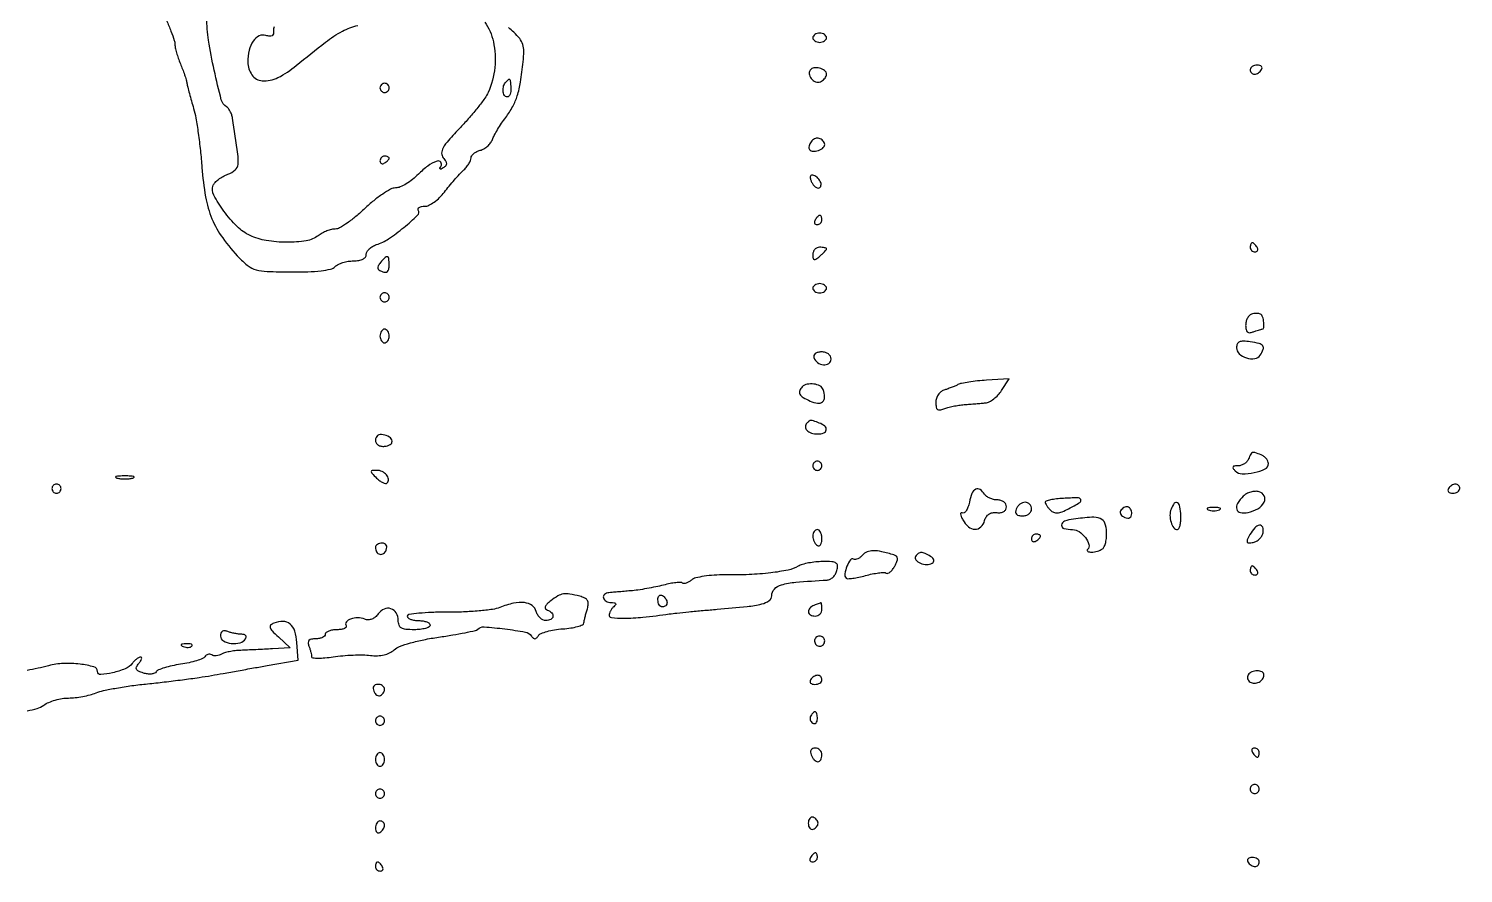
# Model space of a CAD drawing. Extents: x 0 to 4160, y 0 to 3120.
# Drawn here: x 2816.9 to 3131.8, y 1785.5 to 1971 of the extents above; entities that cross this region are included whole.
import ezdxf

# ---------------------------------------------------------------- set-up
doc = ezdxf.new("R2010")
doc.units = 0

msp = doc.modelspace()

# ---------------------------------------------------------------- linework, layer by layer
for points in [[(4159.499279, 606.274193, 0.000001), (4159.667734, 974.478125, 0.000057), (4159.806661, 1380.08378, 0.000034), (4159.883999, 1862.25), (4160, 3120), (3296.563358, 3120), (2433.126717, 3120)], [(757.647081, 3119.740147, 0.000002), (520.492565, 3119.487217, 0.4139)], [(1964.75, 0.149832, 0.000016), (2717.930904, 0.232101, 0.000028), (3351.473438, 0.357111)], [(2847.148876, 1972.807912, -0.010328), (2848.11875, 1970.439114, -0.008356), (2848.852267, 1968.437393, -0.083829), (2849, 1967.562431, 0.052329), (2849.077363, 1966.82526, 0.015567), (2849.347166, 1965.723982, 0.015432), (2849.729448, 1964.497953, 0.016092), (2850.181843, 1963.3151, -0.009632), (2850.653808, 1962.127297, -0.008805), (2851.094663, 1960.886311, -0.008844), (2851.449195, 1959.764266, -0.028216), (2851.629707, 1959, 0.016791), (2851.804909, 1958.174368, 0.003665), (2852.164638, 1956.765625, 0.003814), (2852.605373, 1955.141407, 0.00365), (2853.077188, 1953.5, -0.028573), (2853.575747, 1951.371365, -0.008235), (2854.102673, 1948.03125, -0.008256), (2854.573351, 1944.239064, -0.008706), (2854.909132, 1940.5, 0.025857), (2855.710802, 1934.060434, 0.05456), (2857.122446, 1929.234437, 0.058327), (2859.473802, 1925.031801, 0.03373), (2863.183201, 1920.574384, 0.042021), (2865.079053, 1918.893702, 0.095469), (2866.795441, 1918.062571, 0.055648), (2869.22477, 1917.696874, 0.00736), (2874.43363, 1917.574384, 0.010233), (2878.180417, 1917.618127, 0.022078), (2881.05574, 1917.837909, 0.025671), (2883.152782, 1918.201702, 0.141256), (2884.147534, 1918.75, -0.084496), (2884.825868, 1919.230003, -0.037026), (2885.854588, 1919.632812, -0.035282), (2887.036107, 1919.907788, -0.039552), (2888.2, 1920, 0.038836), (2889.380786, 1920.091852, 0.079581), (2890.261382, 1920.377912, 0.115172), (2890.802469, 1920.835753, 0.161176), (2891, 1921.432612, -0.134645), (2891.164711, 1922.033171, -0.067945), (2891.65668, 1922.652817, -0.059844), (2892.38055, 1923.196881, -0.054466), (2893.235505, 1923.574746, 0.070497), (2895.872221, 1924.84223, 0.025221), (2899.228405, 1927.337336, 0.017056), (2902.264991, 1930.021261, 0.355548), (2902.411304, 1931.143514, -0.229501), (2902.378052, 1931.46715, -0.171234), (2902.60923, 1931.748407, -0.093276), (2903.119251, 1931.938999, -0.042929), (2903.828421, 1932, 0.116363), (2904.739908, 1932.215039, 0.040884), (2905.897108, 1932.916734, 0.037926), (2907.089692, 1933.926608, 0.036106), (2908.137438, 1935.120798, -0.009399), (2909.170203, 1936.433012, -0.007728), (2910.32006, 1937.795285, -0.007819), (2911.415408, 1939.013999, -0.020483), (2912.25, 1939.843038, 0.03268), (2912.919696, 1940.541525, 0.033602), (2913.485938, 1941.315139, 0.035657), (2913.880878, 1942.049586, 0.105918), (2914, 1942.605609, -0.148702), (2914.146838, 1943.088424, -0.07001), (2914.586017, 1943.578903, -0.060072), (2915.231875, 1944.002724, -0.051283), (2915.994953, 1944.288429, 0.067929), (2916.80864, 1944.624259, 0.049284), (2917.604059, 1945.198825, 0.049698), (2918.263664, 1945.910523, 0.073709), (2918.671337, 1946.655061, -0.035601), (2919.083745, 1947.566338, -0.011833), (2919.812289, 1948.839299, -0.011712), (2920.688772, 1950.216093, -0.013067), (2921.598526, 1951.5, 0.036621), (2923.128774, 1953.890628, 0.048096), (2924.137453, 1956.275989, 0.036853), (2924.838002, 1959.264361, 0.012416), (2925.426387, 1963.703918, 0.024615), (2925.560676, 1966.028138, 0.079136), (2925.330627, 1967.555968, 0.091292), (2924.659944, 1968.814972, 0.039837), (2923.362936, 1970.203918, -0.004146), (2922.240689, 1971.245786, -0.002587)], [(2917.002506, 1972.463916, -0.098554), (2918.882538, 1968.145782, -0.079047), (2919.203498, 1962.45998, -0.080749), (2917.736249, 1957, -0.049956), (2916.990866, 1955.708675, -0.011621), (2915.48019, 1953.707282, -0.011876), (2913.624452, 1951.475086, -0.011388), (2911.639299, 1949.301386, 0.009293), (2909.037956, 1946.476825, 0.053119), (2907.855849, 1944.819451, 0.123558), (2907.533578, 1943.643802, 0.180524), (2907.883467, 1942.640414, -0.033956), (2908.436495, 1941.87364, -0.138923), (2908.594, 1941.327701, -0.186594), (2908.421358, 1940.874747, -0.071152), (2907.89405, 1940.434519, -0.025211), (2907.401046, 1940.163161, -0.295997), (2907.193627, 1940.188763, -0.339828), (2907.151809, 1940.378209, -0.028924), (2907.404508, 1940.845492, 0.32371), (2907.343442, 1941.68567, 0.315258), (2906.518981, 1941.906161, 0.070487), (2904.49924, 1940.828307, 0.040993), (2902.416667, 1939.027778, -0.031566), (2901.147771, 1937.88828, -0.031788), (2899.748385, 1936.920486, -0.033504), (2898.424562, 1936.240488, -0.098851), (2897.428901, 1936.027778, 0.121221), (2896.340913, 1935.744543, 0.02343), (2894.586602, 1934.686285, 0.023682), (2892.611294, 1933.224773, 0.019924), (2890.661341, 1931.5, -0.017554), (2888.731909, 1929.777018, -0.021854), (2886.818269, 1928.321875, -0.020796), (2885.1412, 1927.259096, -0.131565), (2884.17357, 1927, 0.062941), (2883.348189, 1926.895686, 0.030844), (2882.33825, 1926.568717, 0.030012), (2881.315754, 1926.093856, 0.038213), (2880.44113, 1925.531803, -0.123406), (2877.808697, 1924.412647, -0.039834), (2873.551589, 1924.085084, -0.040088), (2869.049571, 1924.459455, -0.070106), (2865.484928, 1925.574176, -0.083931), (2862.648426, 1927.558923, -0.040104), (2859.730554, 1930.935681, -0.037205), (2857.527006, 1934.465401, -0.215788), (2857.401446, 1936.603769, -0.100933), (2857.795632, 1937.222023, -0.037922), (2858.5673, 1937.907353, -0.035659), (2859.546159, 1938.54743, -0.036141), (2860.601758, 1939.038688, 0.084341), (2862.210293, 1939.984629, 0.199366), (2862.837177, 1941.19664, 0.055787), (2862.774379, 1943.463417, 0.002423), (2861.633702, 1951.329955, 0.045129), (2861.450998, 1952.079662, 0.039659), (2861.130881, 1952.819187, 0.041716), (2860.730482, 1953.44225, 0.087498), (2860.30731, 1953.829955, -0.189894), (2859.166851, 1955.399586, -0.008999), (2857.620395, 1961.857927, -0.015624), (2856.37979, 1968.45864, -0.038653), (2856, 1973.364072, 0.020589)], [(2870.759777, 1971.36991, 0.118542), (2870.644542, 1970.606858, -0.069159), (2870.606159, 1969.86941, -0.204399), (2870.328457, 1969.457639, -0.173698), (2869.799779, 1969.333715, -0.048441), (2868.955445, 1969.514141, 0.193413), (2867.476339, 1969.403331, 0.130092), (2866.18206, 1968.278158, 0.091895), (2865.296811, 1966.258925, 0.057538), (2865, 1963.688186, 0.153891), (2865.89969, 1960.834273, 0.225379), (2868.151381, 1959.554968, 0.137092), (2871.588699, 1960.248753, 0.054974), (2875.633138, 1962.907136, -0.007899), (2882.017196, 1968.022598, -0.041988), (2885.76637, 1970.456498, -0.064476), (2889.102712, 1971.724124, -0.035583)], [(2816.552238, 1821.212233, 0.030524), (2818.754318, 1821.729226, 0.080017), (2820.211085, 1822.435296, -0.053432), (2821.298404, 1823.035316, -0.02944), (2822.732437, 1823.540368, -0.029013), (2824.263948, 1823.885661, -0.040958), (2825.657407, 1824, 0.028594), (2827.092152, 1824.082117, 0.017981), (2828.753095, 1824.33366, 0.018042), (2830.374748, 1824.700286, 0.031282), (2831.6849, 1825.135864, -0.043242), (2833.293256, 1825.628246, -0.009193), (2836.169939, 1826.18825, -0.009552), (2839.539359, 1826.713962, -0.008952), (2843, 1827.123412, 0.004213), (2846.657067, 1827.520993, 0.003298), (2850.61875, 1828.012011, 0.003335), (2854.299637, 1828.517893, 0.008154), (2857, 1828.952447, 0.000008), (2859.588818, 1829.412522, 0.000004), (2862.870673, 1829.99584, 0.000004), (2866.271916, 1830.600434, 0.000006), (2869.261865, 1831.131977), (2876.02373, 1832.334157), (2875.761865, 1836.177355, 0.05738), (2875.295755, 1838.700608, 0.144942), (2874.274769, 1840.241493, 0.175439), (2872.725557, 1840.807692, 0.092628), (2870.686081, 1840.433032, 0.097114), (2869.997416, 1840.001247, 0.292481), (2869.867377, 1839.487813, 0.113025), (2870.310719, 1838.758378, 0.013042), (2871.691227, 1837.410358), (2874.292045, 1835), (2870.396023, 1834.797308, -0.000763), (2868.680751, 1834.710693, -0.000531), (2866.744424, 1834.617937, -0.000536), (2864.886703, 1834.53292, -0.00111), (2863.43606, 1834.471316, 0.01993), (2862.17605, 1834.370206, 0.019727), (2860.923747, 1834.16891, 0.020035), (2859.8444, 1833.906044, 0.068763), (2859.18606, 1833.614991, -0.06367), (2858.66322, 1833.377477, -0.05628), (2858.074953, 1833.266295, -0.059371), (2857.512813, 1833.291185, -0.097993), (2857.069098, 1833.457295, 0.102068), (2856.668582, 1833.60356, 0.098608), (2856.237629, 1833.582051, 0.097203), (2855.842866, 1833.396087, 0.096089), (2855.54579, 1833.074089, -0.159954), (2855.056317, 1832.661811, -0.020281), (2853.738937, 1832.192506, -0.022121), (2852.080116, 1831.755783, -0.016721), (2850.226692, 1831.418982, 0.0168), (2848.370913, 1831.081452, 0.022021), (2846.704827, 1830.642614, 0.020297), (2845.378994, 1830.17038, 0.154899), (2844.874846, 1829.754192, -0.160487), (2844.477388, 1829.433305, -0.065693), (2843.793691, 1829.273403, -0.055788), (2842.951545, 1829.284274, -0.045772), (2842.072196, 1829.477086, -0.030011), (2840.990251, 1829.893419, -0.176654), (2840.56376, 1830.312839, -0.234325), (2840.572223, 1830.832338, -0.054075), (2841.069795, 1831.584098, 0.030396), (2841.468128, 1832.128189, 0.071983), (2841.675809, 1832.584079, 0.162117), (2841.664883, 1832.873788, 0.312534), (2841.482687, 1833, 0.1254), (2841.114822, 1832.906266, 0.036327), (2840.618248, 1832.586844, 0.03405), (2840.091305, 1832.1318, 0.030555), (2839.610243, 1831.593513, -0.12863), (2838.073888, 1830.433515, -0.040163), (2835.301612, 1829.543713, -0.040877), (2832.700269, 1829.154318, -0.43394), (2832, 1829.809254, 0.336834), (2831.218967, 1830.837088, 0.038112), (2828.162489, 1831.440829, 0.040065), (2824.519566, 1831.582041, 0.054257), (2821.264816, 1831.090964, -0.020532), (2816.585342, 1830.058784, -0.026325)]]:
    msp.add_lwpolyline(points, format="xyb")
for points in [[(2989, 1969, 0.148195), (2989.115568, 1968.618646, 0.098894), (2989.440625, 1968.29375, 0.082425), (2989.926543, 1968.074694, 0.064853), (2990.5, 1968, 0.064853), (2991.073457, 1968.074694, 0.082425), (2991.559375, 1968.29375, 0.098894), (2991.884432, 1968.618646, 0.148195), (2992, 1969, 0.148195), (2991.884432, 1969.381354, 0.098894), (2991.559375, 1969.70625, 0.082425), (2991.073457, 1969.925306, 0.064853), (2990.5, 1970, 0.064853), (2989.926543, 1969.925306, 0.082425), (2989.440625, 1969.70625, 0.098894), (2989.115568, 1969.381354, 0.148195)], [(2988.419157, 1961.869194, 0.197735), (2988.249738, 1960.839939, 0.144105), (2988.825712, 1959.818716, 0.142112), (2989.870277, 1959.263308, 0.192303), (2990.912868, 1959.446149, 0.050307), (2991.328731, 1959.764991, 0.047755), (2991.680655, 1960.165654, 0.05139), (2991.921543, 1960.583848, 0.105365), (2992, 1960.952028, 0.229991), (2991.594009, 1961.787965, 0.10433), (2990.475747, 1962.340125, 0.102493), (2989.214383, 1962.398782, 0.218223)], [(3085, 1962, 0.092995), (3085.071618, 1961.618268, 0.096318), (3085.276414, 1961.29375, 0.099231), (3085.581949, 1961.076556, 0.105429), (3085.940983, 1961, 0.089642), (3086.346558, 1961.073302, 0.053229), (3086.7871, 1961.29375, 0.051032), (3087.193797, 1961.617485, 0.06081), (3087.5, 1962, 0.139169), (3087.607943, 1962.379648, 0.191142), (3087.478525, 1962.70625, 0.138808), (3087.110654, 1962.926733, 0.066118), (3086.559017, 1963, 0.062283), (3085.962904, 1962.925455, 0.080552), (3085.457961, 1962.70625, 0.097988), (3085.120018, 1962.381379, 0.153634)], [(2894, 1958, 0.099038), (2894.076342, 1957.618362, 0.097945), (2894.29375, 1957.29375, 0.097945), (2894.618362, 1957.076342, 0.099038), (2895, 1957, 0.099038), (2895.381638, 1957.076342, 0.097945), (2895.70625, 1957.29375, 0.097945), (2895.923658, 1957.618362, 0.099038), (2896, 1958, 0.099038), (2895.923658, 1958.381638, 0.097945), (2895.70625, 1958.70625, 0.097945), (2895.381638, 1958.923658, 0.099038), (2895, 1959, 0.099038), (2894.618362, 1958.923658, 0.097945), (2894.29375, 1958.70625, 0.097945), (2894.076342, 1958.381638, 0.099038)], [(2922.725047, 1958, -0.044872), (2922.713945, 1957.234295, -0.067802), (2922.555953, 1956.5875, -0.091879), (2922.284316, 1956.152511, -0.210357), (2921.937851, 1956, -0.266302), (2921.322334, 1956.352849, -0.112616), (2921.025696, 1957.293562, -0.091045), (2921.141695, 1958.444902, -0.126518), (2921.666667, 1959.333333, -0.020601), (2922.255042, 1959.875125, -0.423637), (2922.471495, 1959.853752, -0.146221), (2922.597539, 1959.538687, -0.003747)], [(2988.458881, 1945.933469, 0.113371), (2988.136385, 1944.985128, 0.261672), (2988.426445, 1944.317483, 0.188422), (2989.275512, 1944.076451, 0.067736), (2990.520254, 1944.369399, 0.067341), (2991.088046, 1944.680239, 0.097937), (2991.472022, 1945.100609, 0.123144), (2991.614372, 1945.560991, 0.153283), (2991.504365, 1945.992937, 0.104938), (2990.817295, 1946.71195, 0.155876), (2989.98905, 1946.958873, 0.152164), (2989.156314, 1946.681493, 0.098738)], [(2894, 1941.940983, 0.108972), (2894.078288, 1941.586039, 0.182303), (2894.29375, 1941.3746, 0.161196), (2894.6179, 1941.343488, 0.082592), (2895, 1941.5, 0.029505), (2895.382774, 1941.768994, 0.035638), (2895.70625, 1942.066025, 0.038439), (2895.934461, 1942.34829, 0.151918), (2896, 1942.559017, 0.210953), (2895.92554, 1942.727648, 0.081139), (2895.70625, 1942.870461, 0.061769), (2895.382849, 1942.967655, 0.042167), (2895, 1943, 0.105053), (2894.618444, 1942.918938, 0.099167), (2894.29375, 1942.688914, 0.09642), (2894.076123, 1942.345238, 0.093332)], [(2988.606309, 1937.58356, 0.049992), (2988.911187, 1936.977839, 0.054888), (2989.322276, 1936.465171, 0.062067), (2989.772094, 1936.115141, 0.13514), (2990.190322, 1936, 0.310331), (2990.733894, 1936.373328, 0.180578), (2990.742032, 1937.198675, 0.106345), (2990.127369, 1938.180521, 0.120025), (2989.18682, 1938.77106, 0.108271), (2988.74444, 1938.818151, 0.257062), (2988.482386, 1938.633872, 0.161356), (2988.426249, 1938.219753, 0.045328)], [(2989.5, 1929, 0.082592), (2989.343488, 1928.6179, 0.161196), (2989.3746, 1928.29375, 0.182303), (2989.586039, 1928.078288, 0.108972), (2989.940983, 1928, 0.093332), (2990.345238, 1928.076123, 0.09642), (2990.688914, 1928.29375, 0.099167), (2990.918938, 1928.618444, 0.105053), (2991, 1929, 0.042167), (2990.967655, 1929.382849, 0.061769), (2990.870461, 1929.70625, 0.081139), (2990.727648, 1929.92554, 0.210953), (2990.559017, 1930, 0.151918), (2990.34829, 1929.934461, 0.038439), (2990.066025, 1929.70625, 0.035638), (2989.768994, 1929.382774, 0.029505)], [(3085, 1923, 0.105053), (3085.081062, 1922.618444, 0.099167), (3085.311086, 1922.29375, 0.09642), (3085.654762, 1922.076123, 0.093332), (3086.059017, 1922, 0.108972), (3086.413961, 1922.078288, 0.182303), (3086.6254, 1922.29375, 0.161196), (3086.656512, 1922.6179, 0.082592), (3086.5, 1923, 0.029505), (3086.231006, 1923.382774, 0.035638), (3085.933975, 1923.70625, 0.038439), (3085.65171, 1923.934461, 0.151918), (3085.440983, 1924, 0.210953), (3085.272352, 1923.92554, 0.081139), (3085.129539, 1923.70625, 0.061769), (3085.032345, 1923.382849, 0.042167)], [(2894.096921, 1919.616783, 0.041542), (2893.597744, 1918.902096, 0.180973), (2893.512588, 1918.401765, 0.20302), (2893.77863, 1918.004495, 0.053479), (2894.474477, 1917.648168, 0.082026), (2895.155043, 1917.50828, 0.196354), (2895.630611, 1917.681197, 0.159234), (2895.913056, 1918.176257, 0.050706), (2896, 1919.031385, 0.021025), (2895.937877, 1920.508122, 0.306131), (2895.626421, 1920.894667, 0.282384), (2895.126406, 1920.765918, 0.018907)], [(2989, 1921.377555, 0.035496), (2989.057736, 1920.565314, 0.304492), (2989.28931, 1920.308142, 0.217533), (2989.689039, 1920.381629, 0.020633), (2990.5, 1921, 0.013852), (2991.074554, 1921.504355, 0.019119), (2991.559375, 1921.99011, 0.016008), (2991.925448, 1922.412416, 0.172217), (2992, 1922.622445, 0.294983), (2991.90557, 1922.768578, 0.044235), (2991.559375, 1922.889093, 0.037907), (2991.07485, 1922.972666, 0.023761), (2990.5, 1923, 0.107348), (2989.927707, 1922.875699, 0.099536), (2989.440625, 1922.523407, 0.095788), (2989.114059, 1921.996941, 0.091307)], [(2989, 1914, 0.148195), (2989.115568, 1913.618646, 0.098894), (2989.440625, 1913.29375, 0.082425), (2989.926543, 1913.074694, 0.064853), (2990.5, 1913, 0.064853), (2991.073457, 1913.074694, 0.082425), (2991.559375, 1913.29375, 0.098894), (2991.884432, 1913.618646, 0.148195), (2992, 1914, 0.148195), (2991.884432, 1914.381354, 0.098894), (2991.559375, 1914.70625, 0.082425), (2991.073457, 1914.925306, 0.064853), (2990.5, 1915, 0.064853), (2989.926543, 1914.925306, 0.082425), (2989.440625, 1914.70625, 0.098894), (2989.115568, 1914.381354, 0.148195)], [(2894, 1912, 0.099038), (2894.076342, 1911.618362, 0.097945), (2894.29375, 1911.29375, 0.097945), (2894.618362, 1911.076342, 0.099038), (2895, 1911, 0.099038), (2895.381638, 1911.076342, 0.097945), (2895.70625, 1911.29375, 0.097945), (2895.923658, 1911.618362, 0.099038), (2896, 1912, 0.099038), (2895.923658, 1912.381638, 0.097945), (2895.70625, 1912.70625, 0.097945), (2895.381638, 1912.923658, 0.099038), (2895, 1913, 0.099038), (2894.618362, 1912.923658, 0.097945), (2894.29375, 1912.70625, 0.097945), (2894.076342, 1912.381638, 0.099038)], [(3085.25, 1908.281721, 0.123872), (3084.77166, 1907.960821, 0.066409), (3084.367188, 1907.370598, 0.059727), (3084.093054, 1906.616915, 0.057447), (3084, 1905.809678, 0.047246), (3084.085602, 1904.905782, 0.164348), (3084.370425, 1904.402071, 0.20194), (3084.858453, 1904.233892, 0.075079), (3085.581787, 1904.393011, -0.008099), (3086.218074, 1904.625425, -0.009838), (3086.821775, 1904.821697, -0.008575), (3087.333672, 1904.967516, -0.065182), (3087.581787, 1905, 0.378801), (3087.970974, 1905.344245, 0.055663), (3087.983769, 1906.487784, 0.051062), (3087.73382, 1907.707912, 0.19027), (3087.25, 1908.306038, 0.090406), (3086.873281, 1908.436881, 0.041555), (3086.353125, 1908.473824, 0.039357), (3085.783701, 1908.421961, 0.043755)], [(2894, 1903.5, 0.064853), (2894.074694, 1902.926543, 0.082425), (2894.29375, 1902.440625, 0.098894), (2894.618646, 1902.115568, 0.148195), (2895, 1902, 0.148195), (2895.381354, 1902.115568, 0.098894), (2895.70625, 1902.440625, 0.082425), (2895.925306, 1902.926543, 0.064853), (2896, 1903.5, 0.064853), (2895.925306, 1904.073457, 0.082425), (2895.70625, 1904.559375, 0.098894), (2895.381354, 1904.884432, 0.148195), (2895, 1905, 0.148195), (2894.618646, 1904.884432, 0.098894), (2894.29375, 1904.559375, 0.082425), (2894.074694, 1904.073457, 0.064853)], [(3082, 1900.943439, 0.211464), (3082.585042, 1899.621981, 0.107633), (3084.190155, 1898.69702, 0.109615), (3086.012033, 1898.532641, 0.222652), (3087.198908, 1899.2876, 0.047974), (3087.85612, 1900.580671, 0.260373), (3087.754026, 1901.331886, 0.175207), (3086.988631, 1901.832682, 0.021696), (3085, 1902.213308, 0.024537), (3083.487107, 1902.360008, 0.112476), (3082.624186, 1902.206181, 0.194043), (3082.164698, 1901.748211, 0.101276)], [(2989.249533, 1898.75, 0.158083), (2990.039168, 1897.678258, 0.13487), (2991.361025, 1897.189563, 0.175333), (2992.515014, 1897.49796, 0.245384), (2993, 1898.426676, 0.12024), (2992.84677, 1899.054646, 0.111791), (2992.41896, 1899.561201, 0.09567), (2991.751548, 1899.888599, 0.066422), (2990.916667, 1900, 0.053387), (2990.110991, 1899.91373, 0.107922), (2989.533315, 1899.649944, 0.156475), (2989.245859, 1899.244726, 0.158297)], [(2986.666667, 1892.333333, 0.103174), (2986.121504, 1891.500833, 0.225221), (2986.172788, 1890.757611, 0.129683), (2986.875828, 1890.032387, 0.028877), (2988.415936, 1889.220256, 0.072468), (2990.05349, 1888.744326, 0.219292), (2991.138018, 1889.07221, 0.223925), (2991.579034, 1890.101305, 0.075119), (2991.269359, 1891.75, 0.194247), (2990.574067, 1892.543805, 0.085628), (2989.215987, 1892.959305, 0.081679), (2987.730514, 1892.90442, 0.147422)], [(3020.840821, 1892.822151, -0.015391), (3020.202378, 1892.523691, -0.00774), (3019.379804, 1892.184571, -0.007678), (3018.517835, 1891.859926, -0.011286), (3017.75, 1891.603536, 0.10142), (3017.081164, 1891.23654, 0.07217), (3016.514062, 1890.593473, 0.068913), (3016.13114, 1889.782219, 0.075996), (3016, 1888.924396, 0.039106), (3016.08066, 1887.894675, 0.185167), (3016.370747, 1887.390989, 0.216663), (3016.889409, 1887.255595, 0.054445), (3017.75, 1887.503216, -0.032212), (3018.61381, 1887.793837, -0.013981), (3019.79375, 1888.07283, -0.013768), (3021.06896, 1888.300517, -0.017803), (3022.25, 1888.435205, 0.000846), (3023.440807, 1888.530242, 0.000642), (3024.745903, 1888.63831, 0.000649), (3025.969883, 1888.742846, 0.001519), (3026.88499, 1888.825, 0.096923), (3027.72641, 1889.072262, 0.043394), (3028.704121, 1889.693157, 0.040783), (3029.655967, 1890.551944, 0.043825), (3030.430768, 1891.534683), (3032.091556, 1894.069366), (3027.136599, 1893.784683, 0.010994), (3025.141266, 1893.625963, 0.012587), (3023.243294, 1893.384508, 0.011767), (3021.649901, 1893.102382, 0.067427)], [(2987.693853, 1884.36052, 0.200942), (2987.372651, 1883.576426, 0.197139), (2987.702754, 1882.789289, 0.124017), (2988.690329, 1882.200469, 0.072845), (2990.059017, 1882, 0.083045), (2991.398201, 1882.22397, 0.279556), (2991.943127, 1882.878619, 0.265812), (2991.625434, 1883.6962, 0.078702), (2990.418213, 1884.393011, 0.007088), (2989.130195, 1884.866436, 0.08772), (2988.617097, 1884.950854, 0.157782), (2988.225379, 1884.818905, 0.036893)], [(2893, 1880.635473, 0.122662), (2893.148102, 1880.040856, 0.122696), (2893.557795, 1879.585245, 0.102475), (2894.201257, 1879.320742, 0.065331), (2895.012095, 1879.275864, 0.111963), (2896.249601, 1879.656207, 0.305017), (2896.634854, 1880.438683, 0.230427), (2896.063796, 1881.296126, 0.084889), (2894.667134, 1881.823324, 0.082795), (2894.009072, 1881.840668, 0.120632), (2893.472312, 1881.62692, 0.1312), (2893.124641, 1881.20637, 0.107892)], [(3084.638374, 1876.5, -0.090645), (3084.288988, 1875.926546, -0.066669), (3083.723259, 1875.440625, -0.065338), (3083.036287, 1875.112142, -0.079047), (3082.331385, 1875, 0.031257), (3081.544208, 1874.950742, 0.235723), (3081.243081, 1874.75, 0.291123), (3081.258276, 1874.425319, 0.043038), (3081.701163, 1873.898837, 0.194348), (3083.259434, 1873.237276, 0.057545), (3085.888377, 1873.494112, 0.059445), (3088.272787, 1874.313763, 0.287811), (3089, 1875.472466, 0.106166), (3088.882425, 1876.019956, 0.066572), (3088.53535, 1876.578468, 0.062308), (3088.022971, 1877.062898, 0.066725), (3087.418213, 1877.393011, 0.011968), (3086.017756, 1877.892305, 0.158654), (3085.476536, 1877.89439, 0.204329), (3085.104371, 1877.571944, 0.021838)], [(2893.261905, 1872.309524, 0.035106), (2893.95489, 1871.707572, 0.053354), (2894.639087, 1871.298909, 0.069648), (2895.215664, 1871.125127, 0.239178), (2895.576326, 1871.242993, 0.229105), (2895.860099, 1872.058249, 0.14866), (2895.454184, 1872.990565, 0.111168), (2894.461081, 1873.735512, 0.105932), (2893.226697, 1874, 0.023635), (2892.279546, 1873.955204, 0.392789), (2892.08727, 1873.739365, 0.185397), (2892.240823, 1873.363088, 0.007828)], [(2989, 1875, 0.099038), (2989.076342, 1874.618362, 0.097945), (2989.29375, 1874.29375, 0.097945), (2989.618362, 1874.076342, 0.099038), (2990, 1874, 0.099038), (2990.381638, 1874.076342, 0.097945), (2990.70625, 1874.29375, 0.097945), (2990.923658, 1874.618362, 0.099038), (2991, 1875, 0.099038), (2990.923658, 1875.381638, 0.097945), (2990.70625, 1875.70625, 0.097945), (2990.381638, 1875.923658, 0.099038), (2990, 1876, 0.099038), (2989.618362, 1875.923658, 0.097945), (2989.29375, 1875.70625, 0.097945), (2989.076342, 1875.381638, 0.099038)], [(2822, 1870, 0.099038), (2822.076342, 1869.618362, 0.097945), (2822.29375, 1869.29375, 0.097945), (2822.618362, 1869.076342, 0.099038), (2823, 1869, 0.099038), (2823.381638, 1869.076342, 0.097945), (2823.70625, 1869.29375, 0.097945), (2823.923658, 1869.618362, 0.099038), (2824, 1870, 0.099038), (2823.923658, 1870.381638, 0.097945), (2823.70625, 1870.70625, 0.097945), (2823.381638, 1870.923658, 0.099038), (2823, 1871, 0.099038), (2822.618362, 1870.923658, 0.097945), (2822.29375, 1870.70625, 0.097945), (2822.076342, 1870.381638, 0.099038)], [(2836.25, 1872.310674, 0.039571), (2837.047266, 1872.168469, 0.024357), (2838, 1872.122029, 0.024357), (2838.952734, 1872.168469, 0.039571), (2839.75, 1872.310674, 0.161593), (2840.00914, 1872.478988, 0.542911), (2839.957813, 1872.633659, 0.052887), (2839.251983, 1872.740287, 0.011065), (2838, 1872.767997, 0.011065), (2836.748017, 1872.740287, 0.052887), (2836.042187, 1872.633659, 0.542911), (2835.99086, 1872.478988, 0.161593)], [(3128.5, 1870, 0.139169), (3128.392057, 1869.620352, 0.191142), (3128.521475, 1869.29375, 0.138808), (3128.889346, 1869.073267, 0.066118), (3129.440983, 1869, 0.062283), (3130.037096, 1869.074545, 0.080552), (3130.542039, 1869.29375, 0.097988), (3130.879982, 1869.618621, 0.153634), (3131, 1870, 0.092995), (3130.928382, 1870.381732, 0.096318), (3130.723586, 1870.70625, 0.099231), (3130.418051, 1870.923444, 0.105429), (3130.059017, 1871, 0.089642), (3129.653442, 1870.926698, 0.053229), (3129.2129, 1870.70625, 0.051032), (3128.806203, 1870.382515, 0.06081)], [(3023.353246, 1867.016231, -0.033975), (3023.054152, 1865.915513, -0.062938), (3022.644497, 1865.0865, -0.102103), (3022.197798, 1864.642266, -0.290996), (3021.778478, 1864.636908, 0.26537), (3021.530804, 1864.645529, 0.306584), (3021.421147, 1864.440849, 0.075333), (3021.56135, 1863.899722, 0.021877), (3021.935416, 1863.120677, 0.094873), (3023.141831, 1861.630568, 0.168885), (3024.598823, 1861.071436, 0.204224), (3025.892148, 1861.574699, 0.136085), (3026.70214, 1862.968982, -0.076824), (3027.063433, 1863.802241, -0.106853), (3027.630926, 1864.381233, -0.103379), (3028.402235, 1864.686181, -0.0682), (3029.35852, 1864.718982, 0.055297), (3030.252476, 1864.726651, 0.105395), (3030.929584, 1864.957877, 0.135288), (3031.347562, 1865.395218, 0.124087), (3031.5, 1866, 0.130775), (3031.346791, 1866.575754, 0.10214), (3030.916667, 1867.0625, 0.08892), (3030.269411, 1867.388136, 0.072314), (3029.5, 1867.5, -0.056037), (3028.675654, 1867.59268, -0.049041), (3027.852591, 1867.867188, -0.051731), (3027.15234, 1868.27119, -0.094025), (3026.70031, 1868.75, 0.097725), (3025.709518, 1869.784195, 0.279435), (3024.755805, 1869.848216, 0.17909), (3023.928632, 1868.939454, 0.046687)], [(3040, 1867.004492, 0.117498), (3040.073137, 1866.69756, 0.028054), (3040.337447, 1866.240123, 0.027311), (3040.709041, 1865.735408, 0.024042), (3041.148756, 1865.251244, 0.104506), (3041.855606, 1864.79102, 0.113009), (3042.668018, 1864.673365, 0.074961), (3043.706822, 1864.917563, 0.024185), (3045.148756, 1865.576925, 0.01337), (3047.615639, 1866.937393, 0.396197), (3047.800038, 1867.565349, 0.287641), (3047.134107, 1867.96617, 0.010147), (3044, 1867.845002, 0.014143), (3042.46664, 1867.710923, 0.022907), (3041.175, 1867.500745, 0.019051), (3040.186817, 1867.253455, 0.333468)], [(3083.482409, 1868.339552, 0.05873), (3082.209749, 1866.726796, 0.211996), (3082.040277, 1865.459516, 0.286792), (3082.844033, 1864.744065, 0.089647), (3084.530307, 1864.761043, 0.08708), (3086.694881, 1865.582238, 0.136665), (3088.061165, 1867.011645, 0.243189), (3088.080547, 1868.389985, 0.216271), (3086.958517, 1869.300597, 0.076797), (3086.086044, 1869.390327, 0.054786), (3085.11501, 1869.233353, 0.054594), (3084.197201, 1868.86803, 0.074513)], [(3033.638374, 1865.5, 0.086117), (3033.507681, 1864.836898, 0.195231), (3033.68592, 1864.367392, 0.155809), (3034.183769, 1864.0868, 0.051069), (3035.031385, 1864, 0.074555), (3035.783784, 1864.112818, 0.088591), (3036.421897, 1864.440489, 0.100732), (3036.848362, 1864.927808, 0.130258), (3037, 1865.5, 0.091732), (3036.894051, 1866.07263, 0.095925), (3036.590803, 1866.559375, 0.099462), (3036.13847, 1866.885101, 0.106859), (3035.606989, 1867, 0.096313), (3035.031441, 1866.888097, 0.06686), (3034.454091, 1866.559375, 0.064359), (3033.962529, 1866.073431, 0.074185)], [(3056.564761, 1865.104785, 0.160704), (3056.472387, 1864.718783, 0.122111), (3056.612949, 1864.304103, 0.094924), (3056.975437, 1863.922037, 0.064087), (3057.505744, 1863.63617, 0.076022), (3058.117056, 1863.502894, 0.151817), (3058.593244, 1863.618633, 0.165347), (3058.893936, 1863.97324, 0.094172), (3059, 1864.531385, 0.128597), (3058.754977, 1865.468306, 0.21), (3058.109611, 1865.954077, 0.198008), (3057.282977, 1865.820919, 0.117169)], [(3067.638374, 1865.5, 0.095499), (3067.393223, 1864.121404, 0.072008), (3067.636194, 1862.598409, 0.082931), (3068.237864, 1861.406431, 0.238858), (3069.040106, 1861, 0.28875), (3069.353306, 1861.197326, 0.051114), (3069.598503, 1861.88125, 0.041635), (3069.753781, 1862.85035, 0.026026), (3069.780937, 1864, 0.034572), (3069.585199, 1866.000371, 0.20098), (3069.031321, 1866.877316, 0.403686), (3068.342361, 1866.768556, 0.07023)], [(3075.75, 1865.337719, 0.057986), (3076.320008, 1865.181385, 0.037979), (3077, 1865.12966, 0.037979), (3077.679992, 1865.181385, 0.057986), (3078.25, 1865.337719, 0.174857), (3078.459382, 1865.525001, 0.447206), (3078.398438, 1865.693942, 0.078554), (3077.89144, 1865.810911, 0.017491), (3077, 1865.842105, 0.017491), (3076.10856, 1865.810911, 0.078554), (3075.601562, 1865.693942, 0.447206), (3075.540618, 1865.525001, 0.174857)], [(2989, 1859.559017, 0.061875), (2989.074167, 1858.961978, 0.051278), (2989.29375, 1858.359775, 0.053305), (2989.617164, 1857.842344, 0.08825), (2990, 1857.5, 0.202618), (2990.378123, 1857.441401, 0.181468), (2990.70625, 1857.66835, 0.104212), (2990.928459, 1858.195401, 0.047867), (2991, 1858.940983, 0.0466), (2990.926392, 1859.729059, 0.066561), (2990.70625, 1860.395164, 0.086673), (2990.381985, 1860.844577, 0.195654), (2990, 1861, 0.142666), (2989.61866, 1860.888931, 0.09965), (2989.29375, 1860.576711, 0.08433), (2989.074854, 1860.109818, 0.067639)], [(3046.231016, 1863.292112, 0.053612), (3044.24429, 1862.815598, 0.292468), (3043.59838, 1861.981991, 0.36935), (3044.129602, 1861.233893, 0.061505), (3046.023833, 1861, -0.153193), (3047.458188, 1860.549972, -0.080059), (3048.818448, 1859.236707, -0.090858), (3049.577029, 1857.713192, -0.273036), (3049.29815, 1856.631483, 0.496663), (3049.355616, 1856.213256, 0.13919), (3050.113192, 1856.031317, 0.058691), (3051.463356, 1856.24665, 0.08198), (3052.567939, 1856.765313, 0.140181), (3052.968988, 1857.251574, 0.042596), (3053.277899, 1858.165436, 0.03893), (3053.464128, 1859.297738, 0.033859), (3053.485166, 1860.5, 0.079265), (3053.076864, 1862.430831, 0.212302), (3052.105314, 1863.403185, 0.109475), (3050.222022, 1863.686545, 0.014886)], [(3084.952206, 1859.910696, 0.015848), (3084.37018, 1858.735076, 0.20595), (3084.359778, 1858.257782, 0.321962), (3084.68767, 1858.050653, 0.032685), (3085.655539, 1858.172179, 0.080452), (3086.376907, 1858.436163, 0.064652), (3087.040319, 1858.930612, 0.065452), (3087.547851, 1859.570626, 0.087595), (3087.811841, 1860.261484, 0.124713), (3087.739586, 1861.508175, 0.361298), (3087.06443, 1861.942216, 0.180513), (3085.987158, 1861.382418, 0.06082)], [(2893, 1857.059017, 0.13423), (2893.265664, 1856.087259, 0.204571), (2893.960558, 1855.576874, 0.217321), (2894.775238, 1855.74038, 0.145599), (2895.36383, 1856.505744, 0.076022), (2895.497106, 1857.117056, 0.151817), (2895.381367, 1857.593244, 0.165347), (2895.02676, 1857.893936, 0.094172), (2894.468615, 1858, 0.062212), (2893.907066, 1857.929858, 0.080499), (2893.431406, 1857.723586, 0.097959), (2893.113055, 1857.417889, 0.153789)], [(3037, 1858.940983, 0.108972), (3037.078288, 1858.586039, 0.182303), (3037.29375, 1858.3746, 0.161196), (3037.6179, 1858.343488, 0.082592), (3038, 1858.5, 0.029505), (3038.382774, 1858.768994, 0.035638), (3038.70625, 1859.066025, 0.038439), (3038.934461, 1859.34829, 0.151918), (3039, 1859.559017, 0.210953), (3038.92554, 1859.727648, 0.081139), (3038.70625, 1859.870461, 0.061769), (3038.382849, 1859.967655, 0.042167), (3038, 1860, 0.105053), (3037.618444, 1859.918938, 0.099167), (3037.29375, 1859.688914, 0.09642), (3037.076123, 1859.345238, 0.093332)], [(2999.923461, 1855.407776, -0.050118), (2999.42316, 1854.914902, -0.064017), (2998.871904, 1854.576993, -0.077962), (2998.35585, 1854.436146, -0.167646), (2997.95869, 1854.525531, 0.400658), (2997.259903, 1854.377633, 0.056285), (2996.500783, 1852.946262, 0.050221), (2996.026836, 1851.265324, 0.24468), (2996.314923, 1850.351744, 0.213287), (2996.693661, 1850.206967, 0.017704), (2997.767847, 1850.30451, 0.021186), (2999.089589, 1850.529122, 0.014678), (3000.562382, 1850.889613, -0.016274), (3002.056424, 1851.250256, -0.021243), (3003.443908, 1851.476778, -0.019431), (3004.590882, 1851.569306, -0.149912), (3005.10598, 1851.434501, 0.234297), (3005.490705, 1851.398508, 0.080522), (3005.987668, 1851.688159, 0.059414), (3006.516295, 1852.240234, 0.038423), (3006.992951, 1852.986828, 0.026996), (3007.473668, 1854.014816, 0.116823), (3007.574228, 1854.676387, 0.197622), (3007.347258, 1855.121049, 0.103183), (3006.793124, 1855.425924, 0.018923), (3004.123934, 1856.134565, 0.056134), (3002.243681, 1856.341297, 0.088417), (3000.896251, 1856.097473, 0.131418)], [(3011.564761, 1855.104785, 0.32962), (3011.630262, 1854.319658, 0.116299), (3012.606247, 1853.62408, 0.087259), (3014.030663, 1853.315171, 0.14936), (3015.197005, 1853.621756, 0.11388), (3015.522317, 1853.943805, 0.199708), (3015.58518, 1854.311276, 0.143412), (3015.363577, 1854.707744, 0.052912), (3014.856763, 1855.109687, 0.033487), (3013.677927, 1855.750376, 0.108517), (3012.812939, 1855.938995, 0.157331), (3012.136912, 1855.719764, 0.098195)], [(2985.795318, 1852.945262, -0.081774), (2983.574549, 1852.097472, -0.020872), (2979.760042, 1851.482837, -0.019341), (2975.026587, 1851.106484, -0.01349), (2969.669139, 1851.033159, 0.019104), (2967.330992, 1850.974904, 0.022429), (2965.127123, 1850.736038, 0.022082), (2963.307738, 1850.372965, 0.113381), (2962.394973, 1849.912836, -0.037461), (2961.803828, 1849.492738, -0.05358), (2961.221156, 1849.221346, -0.067495), (2960.730857, 1849.124992, -0.214361), (2960.42577, 1849.240897, 0.205791), (2960.031792, 1849.398021, 0.019308), (2958.967498, 1849.328697, 0.02226), (2957.655569, 1849.132876, 0.015645), (2956.199936, 1848.801295, -0.012553), (2954.529079, 1848.409804, -0.007887), (2952.558731, 1848.03235, -0.007916), (2950.606799, 1847.72202, -0.014341), (2949, 1847.539422, 0.000399), (2947.568357, 1847.417043, 0.00042), (2946.160937, 1847.294411, 0.000401), (2944.946916, 1847.186622, 0.001889), (2944.25, 1847.121525, 0.145325), (2943.292193, 1846.732794, 0.289309), (2943.034692, 1845.989241, 0.221723), (2943.605763, 1845.262832, 0.115362), (2944.75, 1844.984687, -0.037791), (2945.375158, 1844.931864, -0.157676), (2945.70735, 1844.762025, -0.327951), (2945.744438, 1844.519256, -0.114236), (2945.5, 1844.234687, 0.054831), (2945.100704, 1843.867758, 0.036825), (2944.728064, 1843.371881, 0.037002), (2944.434873, 1842.831169, 0.058611), (2944.276388, 1842.329165, 0.439248), (2944.780727, 1841.650427, 0.02841), (2947.529571, 1841.520596, 0.023329), (2951.66654, 1841.753585, 0.008483), (2957.5, 1842.456235, -0.007748), (2959.130826, 1842.655102, -0.001896), (2961.821875, 1842.930695, -0.001942), (2964.908594, 1843.22288, -0.001938), (2968, 1843.491322, 0.005096), (2974.589592, 1844.105495, 0.034863), (2977.799777, 1844.665887, 0.088182), (2979.432797, 1845.392082, 0.249081), (2980, 1846.460035, -0.189295), (2980.577354, 1847.930403, -0.137276), (2982.09256, 1848.858603, -0.04883), (2985.234941, 1849.427809, -0.006147), (2992.133369, 1849.90676, 0.107959), (2992.796872, 1850.091896, 0.070956), (2993.44057, 1850.560111, 0.066355), (2993.967649, 1851.228501, 0.069975), (2994.289749, 1852, 0.070837), (2994.412196, 1853.06622, 0.250694), (2994.08206, 1853.645015, 0.127678), (2993.203822, 1853.923623, 0.015383), (2991.15638, 1853.969591, 0.023599), (2989.631462, 1853.884863, 0.021528), (2988.073311, 1853.656151, 0.022092), (2986.69928, 1853.330124, 0.062762)], [(3085, 1852, 0.105053), (3085.081062, 1851.618444, 0.099167), (3085.311086, 1851.29375, 0.09642), (3085.654762, 1851.076123, 0.093332), (3086.059017, 1851, 0.108972), (3086.413961, 1851.078288, 0.182303), (3086.6254, 1851.29375, 0.161196), (3086.656512, 1851.6179, 0.082592), (3086.5, 1852, 0.029505), (3086.231006, 1852.382774, 0.035638), (3085.933975, 1852.70625, 0.038439), (3085.65171, 1852.934461, 0.151918), (3085.440983, 1853, 0.210953), (3085.272352, 1852.92554, 0.081139), (3085.129539, 1852.70625, 0.061769), (3085.032345, 1852.382849, 0.042167)], [(2931.5, 1845.353445, 0.025895), (2930.645117, 1844.601688, 0.112277), (2930.280645, 1844.038165, 0.248308), (2930.338417, 1843.616883, 0.148346), (2930.75, 1843.301915, -0.107212), (2931.69576, 1842.692692, -0.237603), (2931.957177, 1841.899525, -0.248173), (2931.474693, 1841.244275, -0.112871), (2930.40638, 1841, -0.114309), (2929.758114, 1841.150168, -0.075597), (2929.127252, 1841.5875, -0.069688), (2928.608997, 1842.235545, -0.070024), (2928.289749, 1843, 0.175844), (2927.38765, 1844.307603, 0.127422), (2925.720611, 1844.945158, 0.08322), (2923.317554, 1844.814663, 0.038427), (2920.3151, 1843.895352, -0.058733), (2918.693538, 1843.469868, -0.012139), (2915.756623, 1843.130628, -0.012604), (2912.306344, 1842.904252, -0.011579), (2908.75, 1842.843244, 0.009926), (2905.360836, 1842.796309, 0.017069), (2902.543896, 1842.604927, 0.011357), (2900.327048, 1842.327082, 0.371672), (2900, 1841.947892, 0.234948), (2900.180692, 1841.584582, 0.071455), (2900.734375, 1841.278443, 0.054583), (2901.54253, 1841.069199, 0.036089), (2902.5, 1841, -0.038131), (2903.457356, 1840.926884, -0.057076), (2904.265625, 1840.70625, -0.074992), (2904.817169, 1840.382936, -0.226478), (2905, 1840, -0.277684), (2904.767902, 1839.614308, -0.052312), (2903.971875, 1839.29375, -0.042582), (2902.841111, 1839.072542, -0.027026), (2901.5, 1839, -0.022404), (2899.665004, 1839.082263, -0.109504), (2898.680741, 1839.395099, -0.178742), (2898.174473, 1840.00705, -0.084555), (2898, 1841.031385, 0.130224), (2897.564647, 1842.674592, 0.18675), (2896.408958, 1843.615995, 0.186438), (2894.91902, 1843.534981, 0.129837), (2893.596563, 1842.462945, -0.062644), (2892.948856, 1841.776671, -0.079087), (2892.197213, 1841.334926, -0.087148), (2891.406915, 1841.17503, -0.09836), (2890.644608, 1841.306135, 0.088595), (2889.112739, 1841.600234, 0.086692), (2887.561338, 1841.349869, 0.136748), (2886.621469, 1840.700276, 0.322478), (2886.564761, 1839.895215, -0.297201), (2886.556567, 1839.556686, -0.138126), (2886.203799, 1839.262969, -0.071491), (2885.502109, 1839.063431, -0.033591), (2884.559017, 1839, 0.037227), (2883.579009, 1838.926934, 0.055981), (2882.751711, 1838.70625, 0.073461), (2882.186221, 1838.383082, 0.230178), (2882, 1838, -0.199288), (2881.841416, 1837.617926, -0.085412), (2881.381072, 1837.29375, -0.065407), (2880.699503, 1837.073543, -0.0455), (2879.893011, 1837, 0.043546), (2878.939105, 1836.916765, 0.16083), (2878.413414, 1836.634337, 0.207384), (2878.235583, 1836.147008, 0.076984), (2878.393011, 1835.418213, -0.014271), (2878.625361, 1834.756889, -0.01392), (2878.821697, 1834.07792, -0.013953), (2878.960711, 1833.472622, -0.049501), (2879, 1833.076748, 0.385641), (2879.237105, 1832.81505, 0.022968), (2880.395312, 1832.754072, 0.024989), (2881.928608, 1832.8205, 0.014704), (2883.75, 1833.045058, -0.016182), (2885.81678, 1833.293674, -0.012189), (2888.100903, 1833.437713, -0.012357), (2890.256822, 1833.467655, -0.027638), (2891.891371, 1833.359474, 0.037244), (2893.471309, 1833.285327, 0.051091), (2894.881339, 1833.469171, 0.057043), (2896.096476, 1833.906829, 0.069083), (2897.09721, 1834.587974, -0.09568), (2898.291523, 1835.31167, -0.019256), (2900.664774, 1836.0863, -0.019114), (2903.610516, 1836.803327, -0.014657), (2906.875391, 1837.367908, 0.005883), (2909.970295, 1837.84733, 0.008659), (2912.675596, 1838.347356, 0.004734), (2914.933782, 1838.82762, 0.142548), (2915.437684, 1839.10435, -0.217719), (2916.846113, 1839.629108, -0.013417), (2921.405696, 1839.176549, -0.013868), (2925.924898, 1838.477366, -0.2016), (2927.25, 1837.61091, 0.059787), (2927.642902, 1837.156805, 0.200909), (2928.005705, 1837.02783, 0.186385), (2928.371243, 1837.192615, 0.050887), (2928.77492, 1837.69483, -0.15217), (2929.354841, 1838.176794, -0.029313), (2930.661224, 1838.628323, -0.028773), (2932.306184, 1838.99037, -0.02307), (2934.108194, 1839.19483, 0.020393), (2935.861711, 1839.38429, 0.031281), (2937.35523, 1839.704106, 0.032101), (2938.463292, 1840.09317, 0.275394), (2938.76084, 1840.5, -0.027616), (2938.839441, 1841.022784, -0.007804), (2939.019268, 1841.826734, -0.00784), (2939.251265, 1842.730238, -0.008206), (2939.508185, 1843.612286, 0.054427), (2939.716646, 1844.689822, 0.159412), (2939.543578, 1845.41649, 0.14693), (2938.96127, 1845.936613, 0.04394), (2937.830618, 1846.348632, 0.021331), (2935.636537, 1846.836906, 0.083253), (2934.251822, 1846.851025, 0.095512), (2933.038326, 1846.413045, 0.033187)], [(2957, 1844.940983, -0.105429), (2956.923444, 1844.581949, -0.099231), (2956.70625, 1844.276414, -0.096318), (2956.381732, 1844.071618, -0.092995), (2956, 1844, -0.153634), (2955.618621, 1844.120018, -0.097988), (2955.29375, 1844.457961, -0.080552), (2955.074545, 1844.962904, -0.062283), (2955, 1845.559017, -0.066118), (2955.073267, 1846.110654, -0.138808), (2955.29375, 1846.478525, -0.191142), (2955.620352, 1846.607943, -0.139169), (2956, 1846.5, -0.06081), (2956.382515, 1846.193797, -0.051032), (2956.70625, 1845.7871, -0.053229), (2956.926698, 1845.346558, -0.089642)], [(2989.25, 1844.337719, 0.104915), (2988.317707, 1843.709989, 0.222484), (2988.040943, 1842.905392, 0.250307), (2988.486727, 1842.249679, 0.121389), (2989.5, 1842, 0.099038), (2990.072457, 1842.114514, 0.097945), (2990.559375, 1842.440625, 0.097945), (2990.885486, 1842.927543, 0.099038), (2991, 1843.5, 0.015709), (2990.982098, 1844.069675, 0.027836), (2990.926562, 1844.536184, 0.029314), (2990.84757, 1844.869414, 0.41847), (2990.75, 1844.921053, 0.01488), (2990.592253, 1844.866025, 0.001374), (2990.20625, 1844.717133, 0.001771), (2989.746967, 1844.536647, 0.001388)], [(2850.8125, 1835.316886, 0.051402), (2851.359369, 1835.160852, 0.05415), (2851.916927, 1835.123424, 0.060344), (2852.402231, 1835.202593, 0.126455), (2852.729167, 1835.395833, 0.296942), (2852.77538, 1835.614691, 0.208169), (2852.592839, 1835.799335, 0.077125), (2852.112848, 1835.910055, 0.028489), (2851.416667, 1835.921053, 0.018894), (2850.670344, 1835.862007, 0.168741), (2850.37858, 1835.720685, 0.470617), (2850.395823, 1835.538436, 0.054073)], [(2859, 1837.606989, 0.273505), (2859.626031, 1836.548138, 0.098562), (2861.360321, 1835.999462, 0.089043), (2863.312443, 1836.131824, 0.195408), (2864.5, 1837, 0.129188), (2864.616146, 1837.380013, 0.189593), (2864.50255, 1837.70625, 0.145756), (2864.160505, 1837.926222, 0.070627), (2863.640804, 1838, -0.031822), (2862.961218, 1838.043295, -0.017161), (2862.132861, 1838.178303, -0.017029), (2861.295065, 1838.374411, -0.02561), (2860.581787, 1838.606989, 0.067159), (2859.896449, 1838.769113, 0.16701), (2859.40165, 1838.651801, 0.176865), (2859.101342, 1838.262395, 0.076855)], [(2989.552786, 1837.08541, 0.099038), (2989.401684, 1836.679226, 0.097945), (2989.417584, 1836.244476, 0.097945), (2989.597789, 1835.848514, 0.099038), (2989.91459, 1835.552786, 0.099038), (2990.320774, 1835.401684, 0.097945), (2990.755524, 1835.417584, 0.097945), (2991.151486, 1835.597789, 0.099038), (2991.447214, 1835.91459, 0.099038), (2991.598316, 1836.320774, 0.097945), (2991.582416, 1836.755524, 0.097945), (2991.402211, 1837.151486, 0.099038), (2991.08541, 1837.447214, 0.099038), (2990.679226, 1837.598316, 0.097945), (2990.244476, 1837.582416, 0.097945), (2989.848514, 1837.402211, 0.099038)], [(3084.542705, 1829.069098, 0.108373), (3084.401101, 1828.665803, 0.099685), (3084.434921, 1828.22714, 0.095498), (3084.639411, 1827.820631, 0.090427), (3084.983688, 1827.510081, 0.142343), (3085.922836, 1827.249368, 0.116119), (3086.93936, 1827.501581, 0.11951), (3087.715504, 1828.171804, 0.156409), (3088, 1829.059017, 0.280205), (3087.598328, 1829.719488, 0.119333), (3086.552855, 1829.975841, 0.09745), (3085.337303, 1829.740337, 0.159216)], [(2892.63617, 1825.505744, 0.064087), (2892.922037, 1824.975437, 0.094924), (2893.304103, 1824.612949, 0.122111), (2893.718783, 1824.472387, 0.160704), (2894.104785, 1824.564761, 0.117169), (2894.820919, 1825.282977, 0.198008), (2894.954077, 1826.109611, 0.21), (2894.468306, 1826.754977, 0.128597), (2893.531385, 1827, 0.094172), (2892.97324, 1826.893936, 0.165347), (2892.618633, 1826.593244, 0.151817), (2892.502894, 1826.117056, 0.076022)], [(2988.5, 1828, 0.139169), (2988.392057, 1827.620352, 0.191142), (2988.521475, 1827.29375, 0.138808), (2988.889346, 1827.073267, 0.066118), (2989.440983, 1827, 0.062283), (2990.037096, 1827.074545, 0.080552), (2990.542039, 1827.29375, 0.097988), (2990.879982, 1827.618621, 0.153634), (2991, 1828, 0.092995), (2990.928382, 1828.381732, 0.096318), (2990.723586, 1828.70625, 0.099231), (2990.418051, 1828.923444, 0.105429), (2990.059017, 1829, 0.089642), (2989.653442, 1828.926698, 0.053229), (2989.2129, 1828.70625, 0.051032), (2988.806203, 1828.382515, 0.06081)], [(2988.542705, 1820.069098, 0.108373), (2988.401101, 1819.665803, 0.099685), (2988.434921, 1819.22714, 0.095498), (2988.639411, 1818.820631, 0.090427), (2988.983688, 1818.510081, 0.136093), (2989.36964, 1818.397824, 0.190788), (2989.701458, 1818.524436, 0.140899), (2989.925389, 1818.890269, 0.067432), (2990, 1819.440983, 0.039415), (2989.914842, 1820.519563, 0.25701), (2989.592818, 1820.933879, 0.315493), (2989.13314, 1820.838655, 0.050477)], [(2893, 1819, 0.099038), (2893.076342, 1818.618362, 0.097945), (2893.29375, 1818.29375, 0.097945), (2893.618362, 1818.076342, 0.099038), (2894, 1818, 0.099038), (2894.381638, 1818.076342, 0.097945), (2894.70625, 1818.29375, 0.097945), (2894.923658, 1818.618362, 0.099038), (2895, 1819, 0.099038), (2894.923658, 1819.381638, 0.097945), (2894.70625, 1819.70625, 0.097945), (2894.381638, 1819.923658, 0.099038), (2894, 1820, 0.099038), (2893.618362, 1819.923658, 0.097945), (2893.29375, 1819.70625, 0.097945), (2893.076342, 1819.381638, 0.099038)], [(2893, 1810.5, 0.064853), (2893.074694, 1809.926543, 0.082425), (2893.29375, 1809.440625, 0.098894), (2893.618646, 1809.115568, 0.148195), (2894, 1809, 0.148195), (2894.381354, 1809.115568, 0.098894), (2894.70625, 1809.440625, 0.082425), (2894.925306, 1809.926543, 0.064853), (2895, 1810.5, 0.064853), (2894.925306, 1811.073457, 0.082425), (2894.70625, 1811.559375, 0.098894), (2894.381354, 1811.884432, 0.148195), (2894, 1812, 0.148195), (2893.618646, 1811.884432, 0.098894), (2893.29375, 1811.559375, 0.082425), (2893.074694, 1811.073457, 0.064853)], [(2988.638374, 1811.5, 0.048303), (2988.924763, 1810.926204, 0.053891), (2989.307216, 1810.440625, 0.061199), (2989.723081, 1810.108626, 0.13875), (2990.106989, 1810, 0.164455), (2990.447641, 1810.115158, 0.095748), (2990.737678, 1810.440625, 0.076852), (2990.933678, 1810.926285, 0.057609), (2991, 1811.5, 0.096899), (2990.887999, 1812.072505, 0.097416), (2990.568594, 1812.559375, 0.098432), (2990.091819, 1812.885371, 0.10122), (2989.531385, 1813, 0.094119), (2988.972145, 1812.893789, 0.166113), (2988.617923, 1812.592642, 0.151899), (2988.503306, 1812.114961, 0.075244)], [(3085.5, 1812, 0.029505), (3085.768994, 1811.617226, 0.035638), (3086.066025, 1811.29375, 0.038439), (3086.34829, 1811.065539, 0.151918), (3086.559017, 1811, 0.210953), (3086.727648, 1811.07446, 0.081139), (3086.870461, 1811.29375, 0.061769), (3086.967655, 1811.617151, 0.042167), (3087, 1812, 0.105053), (3086.918938, 1812.381556, 0.099167), (3086.688914, 1812.70625, 0.09642), (3086.345238, 1812.923877, 0.093332), (3085.940983, 1813, 0.108972), (3085.586039, 1812.921712, 0.182303), (3085.3746, 1812.70625, 0.161196), (3085.343488, 1812.3821, 0.082592)], [(3085, 1804, 0.099038), (3085.076342, 1803.618362, 0.097945), (3085.29375, 1803.29375, 0.097945), (3085.618362, 1803.076342, 0.099038), (3086, 1803, 0.099038), (3086.381638, 1803.076342, 0.097945), (3086.70625, 1803.29375, 0.097945), (3086.923658, 1803.618362, 0.099038), (3087, 1804, 0.099038), (3086.923658, 1804.381638, 0.097945), (3086.70625, 1804.70625, 0.097945), (3086.381638, 1804.923658, 0.099038), (3086, 1805, 0.099038), (3085.618362, 1804.923658, 0.097945), (3085.29375, 1804.70625, 0.097945), (3085.076342, 1804.381638, 0.099038)], [(2893, 1803, 0.099038), (2893.076342, 1802.618362, 0.097945), (2893.29375, 1802.29375, 0.097945), (2893.618362, 1802.076342, 0.099038), (2894, 1802, 0.099038), (2894.381638, 1802.076342, 0.097945), (2894.70625, 1802.29375, 0.097945), (2894.923658, 1802.618362, 0.099038), (2895, 1803, 0.099038), (2894.923658, 1803.381638, 0.097945), (2894.70625, 1803.70625, 0.097945), (2894.381638, 1803.923658, 0.099038), (2894, 1804, 0.099038), (2893.618362, 1803.923658, 0.097945), (2893.29375, 1803.70625, 0.097945), (2893.076342, 1803.381638, 0.099038)], [(2893, 1795.440983, 0.066118), (2893.073267, 1794.889346, 0.138808), (2893.29375, 1794.521475, 0.191142), (2893.620352, 1794.392057, 0.139169), (2894, 1794.5, 0.06081), (2894.382515, 1794.806203, 0.051032), (2894.70625, 1795.2129, 0.053229), (2894.926698, 1795.653442, 0.089642), (2895, 1796.059017, 0.105429), (2894.923444, 1796.418051, 0.099231), (2894.70625, 1796.723586, 0.096318), (2894.381732, 1796.928382, 0.092995), (2894, 1797, 0.153634), (2893.618621, 1796.879982, 0.097988), (2893.29375, 1796.542039, 0.080552), (2893.074545, 1796.037096, 0.062283)], [(2988, 1796.5, 0.064908), (2988.079656, 1795.888977, 0.107546), (2988.315781, 1795.428177, 0.143818), (2988.666526, 1795.189601, 0.159683), (2989.075, 1795.191667, 0.073624), (2989.485911, 1795.399741, 0.066918), (2989.834219, 1795.723802, 0.070382), (2990.069583, 1796.110048, 0.102038), (2990.15, 1796.5, 0.102038), (2990.069583, 1796.889952, 0.070382), (2989.834219, 1797.276198, 0.066918), (2989.485911, 1797.600259, 0.073624), (2989.075, 1797.808333, 0.159683), (2988.666526, 1797.810399, 0.143818), (2988.315781, 1797.571823, 0.107546), (2988.079656, 1797.111023, 0.064908)], [(2988.5, 1789, 0.082592), (2988.343488, 1788.6179, 0.161196), (2988.3746, 1788.29375, 0.182303), (2988.586039, 1788.078288, 0.108972), (2988.940983, 1788, 0.093332), (2989.345238, 1788.076123, 0.09642), (2989.688914, 1788.29375, 0.099167), (2989.918938, 1788.618444, 0.105053), (2990, 1789, 0.042167), (2989.967655, 1789.382849, 0.061769), (2989.870461, 1789.70625, 0.081139), (2989.727648, 1789.92554, 0.210953), (2989.559017, 1790, 0.151918), (2989.34829, 1789.934461, 0.038439), (2989.066025, 1789.70625, 0.035638), (2988.768994, 1789.382774, 0.029505)], [(3084.5, 1788, 0.06081), (3084.806203, 1787.617485, 0.051032), (3085.2129, 1787.29375, 0.053229), (3085.653442, 1787.073302, 0.089642), (3086.059017, 1787, 0.105429), (3086.418051, 1787.076556, 0.099231), (3086.723586, 1787.29375, 0.096318), (3086.928382, 1787.618268, 0.092995), (3087, 1788, 0.153634), (3086.879982, 1788.381379, 0.097988), (3086.542039, 1788.70625, 0.080552), (3086.037096, 1788.925455, 0.062283), (3085.440983, 1789, 0.066118), (3084.889346, 1788.926733, 0.138808), (3084.521475, 1788.70625, 0.191142), (3084.392057, 1788.379648, 0.139169)], [(2893, 1787, 0.105053), (2893.081062, 1786.618444, 0.099167), (2893.311086, 1786.29375, 0.09642), (2893.654762, 1786.076123, 0.093332), (2894.059017, 1786, 0.108972), (2894.413961, 1786.078288, 0.182303), (2894.6254, 1786.29375, 0.161196), (2894.656512, 1786.6179, 0.082592), (2894.5, 1787, 0.029505), (2894.231006, 1787.382774, 0.035638), (2893.933975, 1787.70625, 0.038439), (2893.65171, 1787.934461, 0.151918), (2893.440983, 1788, 0.210953), (2893.272352, 1787.92554, 0.081139), (2893.129539, 1787.70625, 0.061769), (2893.032345, 1787.382849, 0.042167)]]:
    msp.add_lwpolyline(points, format="xyb", close=True)

doc.saveas('drawing.dxf')
